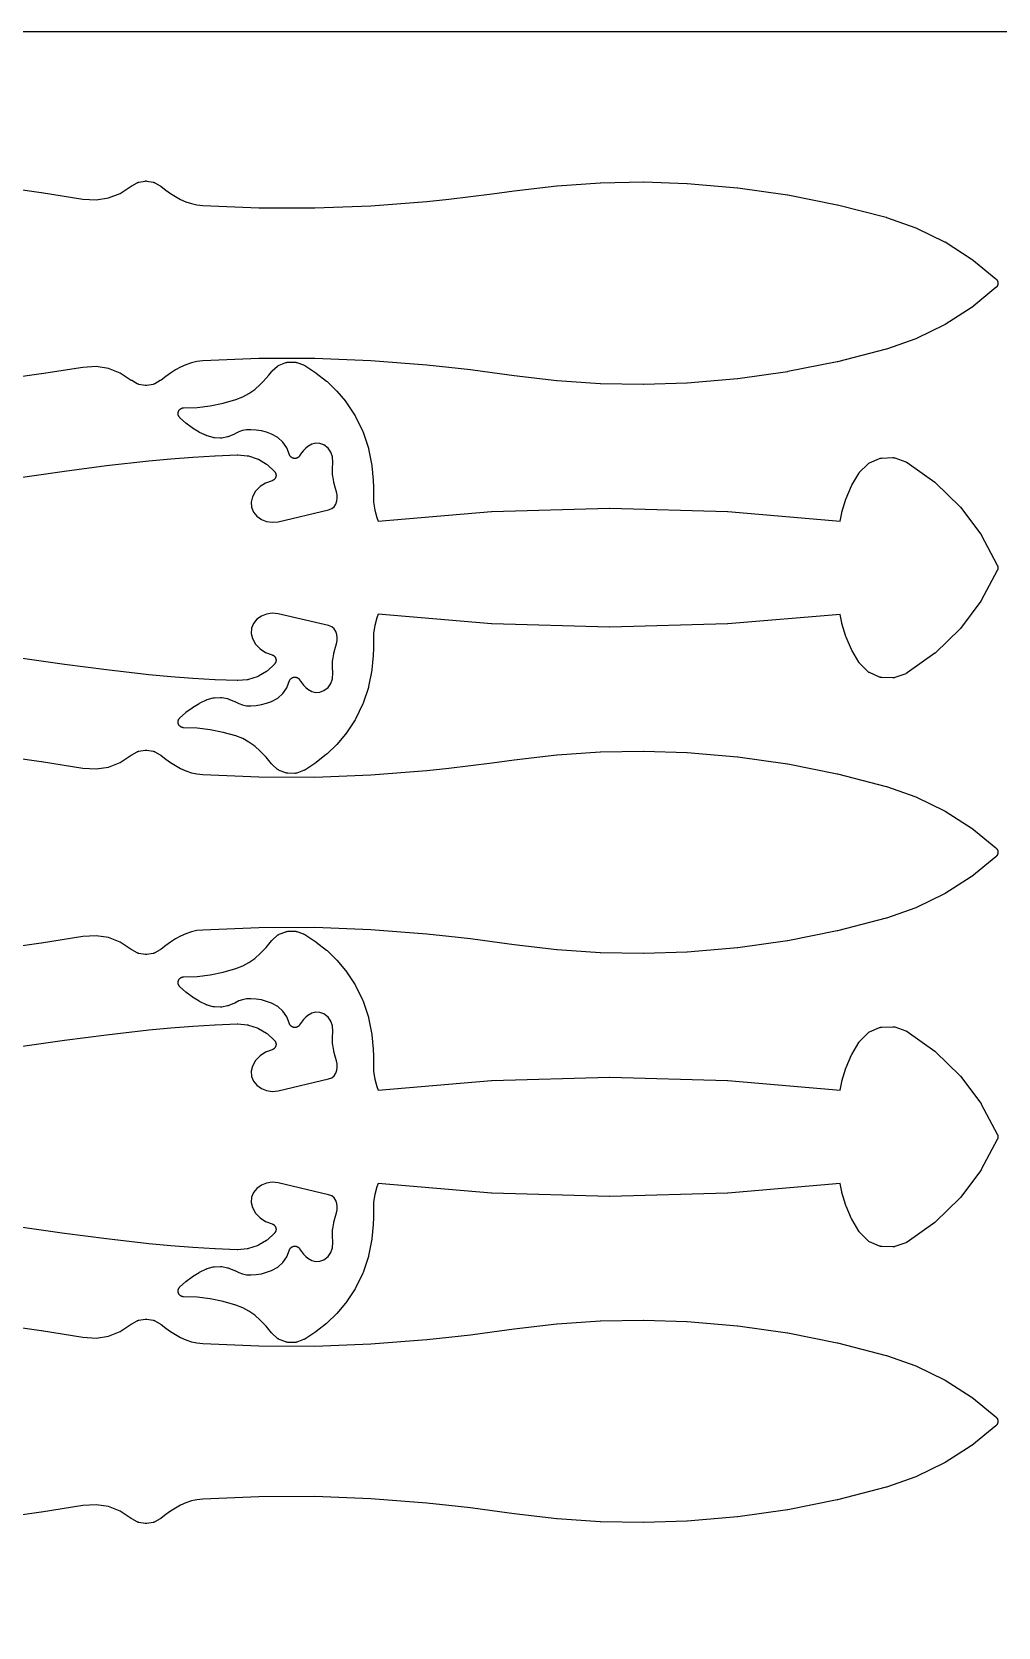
# Model space of a CAD drawing. Header units: metres. Extents: x 0 to 3000, y 0 to 1240.
# Drawn here: x 340 to 679, y 679 to 1240 of the extents above; entities that cross this region are included whole.
import ezdxf

# ---------------------------------------------------------------- set-up
doc = ezdxf.new("R2010")
doc.units = ezdxf.units.M

msp = doc.modelspace()

# ---------------------------------------------------------------- linework, layer by layer
at = {"color": 7}
msp.add_lwpolyline([(0, 0), (3000, 0), (3000, 1240), (0, 1240), (0, 0)], close=True, dxfattribs=at)
at = {"color": 1}
for points in [[(328.22, 1185.66), (342.98, 1183.54), (343.01, 1183.54), (357.63, 1181.22), (362.22, 1180.95), (366.59, 1181.64), (370.71, 1183.24), (374.63, 1185.82), (374.69, 1185.85), (374.75, 1185.89), (376.68, 1186.98), (376.83, 1187.06), (376.99, 1187.12), (377.16, 1187.17), (377.32, 1187.21), (379.45, 1187.57), (379.67, 1187.6), (379.9, 1187.6), (380.12, 1187.57), (382.25, 1187.21), (382.42, 1187.17), (382.58, 1187.12), (382.74, 1187.06), (382.9, 1186.98), (384.82, 1185.89), (384.87, 1185.86), (384.91, 1185.83), (384.95, 1185.81), (384.99, 1185.78), (385.03, 1185.75), (385.07, 1185.72), (386.74, 1184.42), (388.43, 1183.23), (390.18, 1182.13), (391.97, 1181.13), (393.82, 1180.28), (395.73, 1179.64), (397.69, 1179.2), (399.72, 1178.97), (419.41, 1178.15), (439.14, 1178.11), (458.86, 1178.87), (478.55, 1180.42), (486.21, 1181.22), (493.88, 1182.11), (501.53, 1183.09), (509.19, 1184.15), (509.21, 1184.15), (509.22, 1184.15), (524.27, 1185.95), (524.37, 1185.95), (539.48, 1186.99), (539.58, 1186.99), (554.72, 1187.26), (554.82, 1187.26), (569.96, 1186.77), (570.01, 1186.76), (570.07, 1186.76), (587.69, 1185.25), (587.8, 1185.24), (605.3, 1182.75), (605.41, 1182.73), (622.74, 1179.28), (622.85, 1179.25), (639.98, 1174.83), (640.06, 1174.81), (640.15, 1174.78), (650.48, 1171.15), (650.69, 1171.06), (660.5, 1166.27), (660.7, 1166.16), (669.9, 1160.27), (670.08, 1160.14), (678.56, 1153.21), (678.57, 1153.21), (678.57, 1153.2), (678.64, 1153.14), (678.71, 1153.08), (678.71, 1153.07), (678.71, 1153.07), (678.78, 1153), (678.84, 1152.93), (678.84, 1152.93), (678.85, 1152.93), (678.9, 1152.85), (678.96, 1152.77), (678.96, 1152.77), (678.96, 1152.77), (679.01, 1152.69), (679.06, 1152.61), (679.06, 1152.6), (679.06, 1152.6), (679.1, 1152.51), (679.14, 1152.43), (679.15, 1152.42), (679.15, 1152.42), (679.18, 1152.33), (679.21, 1152.24), (679.21, 1152.24), (679.21, 1152.24), (679.24, 1152.14), (679.26, 1152.05), (679.26, 1152.05), (679.26, 1152.05), (679.27, 1151.95), (679.29, 1151.86), (679.29, 1151.86), (679.29, 1151.85), (679.29, 1151.76), (679.3, 1151.66), (679.3, 1151.66), (679.3, 1151.66), (679.29, 1151.56), (679.29, 1151.47), (679.29, 1151.46), (679.29, 1151.46), (679.27, 1151.37), (679.26, 1151.27), (679.26, 1151.27), (679.26, 1151.27), (679.24, 1151.17), (679.21, 1151.08), (679.21, 1151.08), (679.21, 1151.08), (679.18, 1150.99), (679.15, 1150.9), (679.15, 1150.89), (679.14, 1150.89), (679.1, 1150.81), (679.06, 1150.72), (679.06, 1150.72), (679.06, 1150.71), (679.01, 1150.63), (678.96, 1150.55), (678.96, 1150.55), (678.96, 1150.54), (678.9, 1150.47), (678.85, 1150.39), (678.84, 1150.39), (678.84, 1150.39), (678.78, 1150.32), (678.71, 1150.25), (678.71, 1150.25), (678.71, 1150.24), (678.64, 1150.18), (678.57, 1150.12), (678.57, 1150.11), (678.56, 1150.11), (670.08, 1143.18), (669.9, 1143.04), (660.7, 1137.16), (660.5, 1137.05), (650.69, 1132.26), (650.48, 1132.17), (640.15, 1128.54), (640.06, 1128.51), (639.98, 1128.49), (622.85, 1124.07), (622.74, 1124.04), (605.41, 1120.59), (605.3, 1120.57), (587.8, 1118.08), (587.69, 1118.07), (570.07, 1116.56), (570.01, 1116.56), (569.96, 1116.55), (554.82, 1116.06), (554.72, 1116.06), (539.58, 1116.33), (539.48, 1116.33), (524.37, 1117.36), (524.27, 1117.37), (509.22, 1119.16), (509.21, 1119.17), (509.19, 1119.17), (501.53, 1120.23), (493.88, 1121.21), (486.21, 1122.1), (478.55, 1122.9), (458.86, 1124.45), (439.14, 1125.2), (419.41, 1125.17), (399.72, 1124.35), (397.69, 1124.12), (395.73, 1123.68), (393.82, 1123.04), (391.97, 1122.19), (390.18, 1121.19), (388.43, 1120.09), (386.74, 1118.9), (385.07, 1117.6), (385.03, 1117.57), (384.99, 1117.54), (384.95, 1117.51), (384.91, 1117.49), (384.87, 1117.46), (384.82, 1117.43), (382.9, 1116.34), (382.74, 1116.26), (382.58, 1116.2), (382.42, 1116.15), (382.25, 1116.11), (380.12, 1115.75), (379.9, 1115.72), (379.67, 1115.72), (379.45, 1115.75), (377.32, 1116.11), (377.16, 1116.15), (376.99, 1116.2), (376.83, 1116.26), (376.68, 1116.34), (374.75, 1117.43), (374.69, 1117.47), (374.63, 1117.5), (370.71, 1120.08), (366.59, 1121.68), (362.22, 1122.36), (357.63, 1122.1), (343.01, 1119.78), (342.98, 1119.78), (328.22, 1117.66)], [(336.32, 1083.54), (351.08, 1085.66), (351.11, 1085.66), (365.89, 1087.56), (365.92, 1087.56), (380.74, 1089.24), (380.75, 1089.24), (380.77, 1089.24), (388.49, 1089.98), (388.53, 1089.98), (396.26, 1090.58), (396.3, 1090.58), (404.04, 1091.03), (404.08, 1091.03), (411.82, 1091.33), (411.85, 1091.33), (411.87, 1091.33), (411.95, 1091.33), (412.02, 1091.33), (412.05, 1091.33), (412.07, 1091.32), (415.36, 1091.05), (415.58, 1091.02), (415.8, 1090.96), (418.9, 1089.97), (419.11, 1089.89), (419.31, 1089.79), (422.11, 1088.13), (422.3, 1088.01), (422.47, 1087.86), (424.87, 1085.6), (424.93, 1085.54), (424.99, 1085.48), (425, 1085.47), (425.01, 1085.46), (425.06, 1085.39), (425.11, 1085.33), (425.12, 1085.31), (425.13, 1085.3), (425.17, 1085.23), (425.22, 1085.16), (425.22, 1085.15), (425.23, 1085.14), (425.27, 1085.06), (425.31, 1084.99), (425.31, 1084.97), (425.32, 1084.96), (425.35, 1084.88), (425.38, 1084.81), (425.39, 1084.79), (425.39, 1084.78), (425.42, 1084.7), (425.44, 1084.62), (425.44, 1084.6), (425.45, 1084.59), (425.46, 1084.51), (425.48, 1084.43), (425.48, 1084.41), (425.48, 1084.4), (425.49, 1084.31), (425.49, 1084.23), (425.49, 1084.22), (425.49, 1084.2), (425.49, 1084.12), (425.49, 1084.03), (425.49, 1084.02), (425.49, 1084), (425.48, 1083.92), (425.47, 1083.84), (425.47, 1083.82), (425.47, 1083.81), (425.45, 1083.73), (425.43, 1083.65), (425.43, 1083.63), (425.42, 1083.62), (425.4, 1083.54), (425.37, 1083.46), (425.37, 1083.45), (425.36, 1083.43), (425.33, 1083.36), (425.3, 1083.28), (425.29, 1083.27), (425.29, 1083.25), (425.24, 1083.18), (425.2, 1083.11), (425.2, 1083.09), (425.19, 1083.08), (425.14, 1083.01), (425.09, 1082.94), (425.08, 1082.93), (425.08, 1082.92), (425.02, 1082.86), (424.97, 1082.79), (424.96, 1082.78), (424.95, 1082.77), (424.89, 1082.71), (424.83, 1082.65), (424.82, 1082.65), (424.81, 1082.63), (424.74, 1082.58), (424.68, 1082.53), (424.66, 1082.52), (424.65, 1082.51), (424.58, 1082.47), (424.51, 1082.42), (424.5, 1082.42), (424.49, 1082.41), (424.41, 1082.37), (424.34, 1082.33), (424.33, 1082.33), (424.31, 1082.32), (424.23, 1082.29), (424.16, 1082.26), (421.76, 1081.42), (419.87, 1080.18), (418.33, 1078.53), (417.23, 1076.55), (416.8, 1074.72), (416.93, 1072.92), (417.58, 1071.24), (418.76, 1069.77), (420.35, 1068.63), (422.16, 1067.91), (424.1, 1067.64), (426.2, 1067.86), (443.97, 1071.99), (445.13, 1072.45), (445.96, 1073.12), (446.56, 1074), (446.91, 1075.13), (447, 1076.16), (446.96, 1077.27), (446.79, 1078.37), (446.44, 1079.57), (445.84, 1081.63), (445.79, 1081.86), (445.43, 1083.97), (445.41, 1084.2), (445.3, 1086.34), (445.3, 1086.57), (445.44, 1088.62), (445.39, 1090.65), (444.82, 1092.32), (443.79, 1093.75), (442.33, 1094.85), (440.94, 1095.35), (439.49, 1095.44), (438.08, 1095.11), (436.7, 1094.34), (435.92, 1093.68), (435.15, 1092.88), (434.46, 1092.01), (433.8, 1090.99), (433.78, 1090.96), (433.77, 1090.94), (433.73, 1090.88), (433.69, 1090.83), (433.67, 1090.81), (433.65, 1090.78), (433.6, 1090.73), (433.56, 1090.68), (433.54, 1090.66), (433.52, 1090.64), (433.46, 1090.59), (433.41, 1090.55), (433.39, 1090.53), (433.37, 1090.51), (433.31, 1090.47), (433.26, 1090.43), (433.23, 1090.41), (433.21, 1090.4), (433.15, 1090.36), (433.09, 1090.32), (433.07, 1090.31), (433.04, 1090.3), (432.98, 1090.27), (432.92, 1090.24), (432.89, 1090.23), (432.86, 1090.21), (432.8, 1090.19), (432.73, 1090.17), (432.7, 1090.16), (432.68, 1090.15), (432.61, 1090.13), (432.54, 1090.12), (432.51, 1090.11), (432.49, 1090.11), (432.42, 1090.1), (432.35, 1090.08), (432.32, 1090.08), (432.29, 1090.08), (432.22, 1090.08), (432.15, 1090.07), (432.12, 1090.07), (432.1, 1090.07), (432.03, 1090.08), (431.96, 1090.08), (431.93, 1090.08), (431.9, 1090.08), (431.83, 1090.1), (431.76, 1090.1), (431.73, 1090.11), (431.71, 1090.12), (431.64, 1090.13), (431.57, 1090.15), (431.54, 1090.16), (431.52, 1090.17), (431.45, 1090.19), (431.39, 1090.21), (431.36, 1090.22), (431.33, 1090.23), (431.27, 1090.26), (431.21, 1090.29), (431.18, 1090.31), (431.16, 1090.32), (431.1, 1090.36), (431.04, 1090.39), (431.01, 1090.41), (430.99, 1090.42), (430.93, 1090.46), (430.88, 1090.51), (430.86, 1090.52), (430.83, 1090.54), (430.78, 1090.59), (430.73, 1090.63), (430.71, 1090.66), (430.69, 1090.68), (430.64, 1090.73), (430.6, 1090.78), (430.58, 1090.8), (430.56, 1090.82), (430.52, 1090.88), (430.48, 1090.93), (430.46, 1090.96), (430.44, 1090.98), (430.41, 1091.04), (430.37, 1091.1), (430.36, 1091.13), (430.34, 1091.15), (430.32, 1091.21), (430.29, 1091.28), (430.28, 1091.3), (430.26, 1091.33), (429.27, 1093.82), (427.89, 1095.8), (426.1, 1097.43), (423.9, 1098.66), (422.19, 1099.28), (420.37, 1099.76), (418.51, 1100.06), (416.65, 1100.2), (415.17, 1100.13), (413.75, 1099.86), (412.38, 1099.4), (410.96, 1098.69), (410.91, 1098.67), (410.87, 1098.65), (408.92, 1097.79), (408.7, 1097.71), (408.48, 1097.65), (406.41, 1097.27), (406.18, 1097.24), (405.95, 1097.23), (403.85, 1097.33), (403.62, 1097.35), (403.39, 1097.4), (401.34, 1097.99), (401.27, 1098.01), (401.21, 1098.03), (401.18, 1098.04), (401.15, 1098.05), (401.09, 1098.08), (401.03, 1098.1), (398.6, 1099.25), (398.43, 1099.35), (396.14, 1100.74), (395.97, 1100.85), (393.84, 1102.46), (393.68, 1102.59), (391.72, 1104.41), (391.71, 1104.41), (391.71, 1104.41), (391.64, 1104.48), (391.58, 1104.55), (391.58, 1104.55), (391.57, 1104.55), (391.51, 1104.63), (391.45, 1104.7), (391.45, 1104.7), (391.45, 1104.7), (391.4, 1104.78), (391.35, 1104.86), (391.35, 1104.87), (391.34, 1104.87), (391.3, 1104.95), (391.26, 1105.04), (391.26, 1105.04), (391.25, 1105.04), (391.22, 1105.13), (391.18, 1105.22), (391.18, 1105.22), (391.18, 1105.23), (391.15, 1105.32), (391.13, 1105.41), (391.13, 1105.41), (391.13, 1105.41), (391.11, 1105.51), (391.09, 1105.6), (391.09, 1105.6), (391.09, 1105.61), (391.08, 1105.7), (391.07, 1105.8), (391.07, 1105.8), (391.07, 1105.8), (391.08, 1105.9), (391.08, 1105.99), (391.08, 1106), (391.08, 1106), (391.09, 1106.09), (391.1, 1106.19), (391.1, 1106.19), (391.1, 1106.19), (391.12, 1106.29), (391.14, 1106.38), (391.14, 1106.38), (391.14, 1106.39), (391.17, 1106.48), (391.2, 1106.57), (391.2, 1106.57), (391.2, 1106.57), (391.24, 1106.66), (391.27, 1106.75), (391.28, 1106.75), (391.28, 1106.75), (391.32, 1106.84), (391.37, 1106.92), (391.37, 1106.92), (391.37, 1106.93), (391.43, 1107), (391.48, 1107.08), (391.48, 1107.08), (391.48, 1107.09), (391.54, 1107.16), (391.6, 1107.23), (391.61, 1107.23), (391.61, 1107.24), (391.68, 1107.3), (391.75, 1107.37), (391.75, 1107.37), (391.75, 1107.37), (391.82, 1107.43), (391.9, 1107.49), (391.9, 1107.49), (391.9, 1107.5), (391.98, 1107.55), (392.06, 1107.6), (392.06, 1107.6), (392.07, 1107.6), (392.15, 1107.65), (392.24, 1107.69), (392.24, 1107.69), (392.24, 1107.69), (392.33, 1107.73), (392.42, 1107.76), (392.42, 1107.77), (392.42, 1107.77), (392.52, 1107.79), (392.61, 1107.82), (392.61, 1107.82), (392.61, 1107.82), (392.71, 1107.84), (392.8, 1107.86), (392.8, 1107.86), (392.81, 1107.86), (392.9, 1107.86), (393, 1107.87), (393, 1107.87), (393, 1107.87), (397.75, 1108.04), (402.37, 1108.59), (406.94, 1109.5), (411.41, 1110.77), (413.78, 1111.71), (415.99, 1112.91), (418.05, 1114.37), (419.96, 1116.09), (420.97, 1117.14), (421.98, 1118.25), (422.95, 1119.39), (423.91, 1120.58), (423.95, 1120.63), (424, 1120.68), (424.02, 1120.7), (424.04, 1120.72), (424.09, 1120.77), (424.14, 1120.82), (426.04, 1122.5), (426.18, 1122.61), (426.32, 1122.71), (426.48, 1122.8), (426.65, 1122.87), (428.94, 1123.75), (429.11, 1123.81), (429.28, 1123.85), (429.46, 1123.87), (429.63, 1123.89), (432.09, 1123.92), (432.27, 1123.92), (432.45, 1123.89), (432.62, 1123.86), (432.8, 1123.8), (435.18, 1122.95), (435.21, 1122.94), (435.25, 1122.93), (435.3, 1122.9), (435.3, 1122.9), (435.36, 1122.87), (435.39, 1122.86), (435.42, 1122.84), (435.48, 1122.81), (435.54, 1122.78), (435.57, 1122.76), (435.59, 1122.75), (439.5, 1120.22), (439.65, 1120.11), (443.28, 1117.22), (443.43, 1117.09), (446.76, 1113.86), (446.89, 1113.72), (449.89, 1110.17), (449.9, 1110.16), (449.91, 1110.14), (449.96, 1110.08), (450.01, 1110.02), (450.02, 1110), (450.03, 1109.99), (453.31, 1105.06), (453.44, 1104.83), (456.03, 1099.53), (456.13, 1099.29), (457.99, 1093.69), (458.06, 1093.44), (459.17, 1087.62), (459.18, 1087.54), (459.19, 1087.46), (459.45, 1085.02), (459.46, 1084.95), (459.63, 1082.5), (459.63, 1082.43), (459.71, 1079.98), (459.71, 1079.91), (459.71, 1077.5), (459.82, 1074.67), (460.23, 1071.95), (460.94, 1069.29), (461.45, 1068.01), (501.25, 1071.41), (501.36, 1071.42), (542.75, 1072.59), (542.86, 1072.59), (584.25, 1071.42), (584.36, 1071.41), (623.84, 1068.04), (624.38, 1070.99), (624.43, 1071.22), (625.83, 1075.81), (625.91, 1076.03), (627.84, 1080.44), (627.94, 1080.64), (630.37, 1084.81), (630.4, 1084.86), (630.43, 1084.9), (630.45, 1084.94), (630.47, 1084.97), (630.51, 1085.02), (630.54, 1085.06), (630.57, 1085.09), (630.6, 1085.13), (630.64, 1085.17), (630.67, 1085.21), (633.51, 1088.08), (633.65, 1088.21), (633.8, 1088.32), (633.96, 1088.42), (634.13, 1088.51), (637.71, 1090.07), (637.88, 1090.13), (638.06, 1090.18), (638.25, 1090.21), (638.43, 1090.23), (642.33, 1090.37), (642.52, 1090.37), (642.71, 1090.35), (642.9, 1090.31), (643.08, 1090.26), (646.88, 1088.89), (646.95, 1088.86), (647.02, 1088.84), (647.04, 1088.83), (647.06, 1088.82), (647.13, 1088.78), (647.19, 1088.75), (647.21, 1088.74), (647.23, 1088.72), (647.3, 1088.68), (647.36, 1088.64), (657.14, 1081.72), (657.26, 1081.62), (657.38, 1081.52), (665.92, 1073.21), (666.03, 1073.1), (666.12, 1072.98), (673.28, 1063.45), (673.36, 1063.32), (673.44, 1063.18), (679.06, 1052.6), (679.1, 1052.51), (679.14, 1052.43), (679.15, 1052.42), (679.15, 1052.42), (679.18, 1052.33), (679.21, 1052.25), (679.21, 1052.24), (679.21, 1052.23), (679.24, 1052.14), (679.26, 1052.06), (679.26, 1052.05), (679.26, 1052.04), (679.27, 1051.95), (679.29, 1051.86), (679.29, 1051.86), (679.29, 1051.85), (679.29, 1051.76), (679.3, 1051.66), (679.3, 1051.66), (679.3, 1051.65), (679.29, 1051.56), (679.29, 1051.47), (679.29, 1051.46), (679.29, 1051.46), (679.27, 1051.37), (679.26, 1051.27), (679.26, 1051.27), (679.26, 1051.26), (679.24, 1051.17), (679.21, 1051.08), (679.21, 1051.08), (679.21, 1051.07), (679.18, 1050.99), (679.15, 1050.9), (679.15, 1050.89), (679.14, 1050.89), (679.1, 1050.81), (679.06, 1050.72), (673.44, 1040.14), (673.36, 1040), (673.28, 1039.87), (666.12, 1030.34), (666.03, 1030.22), (665.92, 1030.11), (657.38, 1021.8), (657.26, 1021.7), (657.14, 1021.6), (647.36, 1014.68), (647.3, 1014.64), (647.23, 1014.59), (647.21, 1014.58), (647.19, 1014.57), (647.13, 1014.54), (647.06, 1014.5), (647.04, 1014.49), (647.02, 1014.48), (646.95, 1014.45), (646.88, 1014.43), (643.08, 1013.06), (642.9, 1013.01), (642.71, 1012.97), (642.52, 1012.95), (642.33, 1012.95), (638.43, 1013.09), (638.25, 1013.11), (638.06, 1013.14), (637.88, 1013.19), (637.71, 1013.25), (634.13, 1014.81), (633.96, 1014.89), (633.8, 1015), (633.65, 1015.11), (633.51, 1015.24), (630.67, 1018.11), (630.64, 1018.15), (630.6, 1018.19), (630.57, 1018.23), (630.54, 1018.26), (630.51, 1018.3), (630.47, 1018.34), (630.45, 1018.38), (630.43, 1018.42), (630.4, 1018.46), (630.37, 1018.51), (627.94, 1022.68), (627.84, 1022.88), (625.91, 1027.29), (625.83, 1027.51), (624.43, 1032.1), (624.38, 1032.33), (623.84, 1035.28), (584.36, 1031.91), (584.25, 1031.9), (542.86, 1030.73), (542.75, 1030.73), (501.36, 1031.9), (501.25, 1031.91), (461.45, 1035.31), (460.94, 1034.03), (460.23, 1031.37), (459.82, 1028.65), (459.71, 1025.82), (459.71, 1023.41), (459.71, 1023.34), (459.63, 1020.89), (459.63, 1020.82), (459.46, 1018.37), (459.45, 1018.3), (459.19, 1015.86), (459.18, 1015.78), (459.17, 1015.7), (458.06, 1009.88), (457.99, 1009.62), (456.13, 1004.03), (456.03, 1003.79), (453.44, 998.49), (453.31, 998.26), (450.03, 993.33), (450.02, 993.32), (450.01, 993.3), (449.96, 993.24), (449.91, 993.17), (449.9, 993.16), (449.89, 993.15), (446.89, 989.6), (446.76, 989.46), (443.43, 986.23), (443.28, 986.1), (439.65, 983.21), (439.5, 983.1), (435.59, 980.57), (435.57, 980.56), (435.54, 980.54), (435.48, 980.51), (435.42, 980.48), (435.39, 980.46), (435.36, 980.44), (435.3, 980.42), (435.25, 980.39), (435.21, 980.38), (435.18, 980.37), (432.8, 979.51), (432.62, 979.46), (432.45, 979.42), (432.27, 979.4), (432.09, 979.4), (429.63, 979.43), (429.46, 979.44), (429.28, 979.47), (429.11, 979.51), (428.94, 979.57), (426.65, 980.45), (426.48, 980.52), (426.32, 980.61), (426.18, 980.71), (426.04, 980.82), (424.14, 982.5), (424.09, 982.55), (424.04, 982.6), (424.02, 982.62), (424, 982.64), (423.95, 982.69), (423.91, 982.74), (422.95, 983.93), (421.98, 985.07), (420.97, 986.18), (419.96, 987.23), (418.05, 988.95), (415.99, 990.41), (413.78, 991.61), (411.41, 992.54), (406.94, 993.82), (402.37, 994.73), (397.75, 995.27), (393, 995.45), (393, 995.45), (393, 995.45), (392.9, 995.45), (392.81, 995.46), (392.8, 995.46), (392.8, 995.46), (392.71, 995.48), (392.61, 995.5), (392.61, 995.5), (392.61, 995.5), (392.52, 995.53), (392.42, 995.55), (392.42, 995.55), (392.42, 995.55), (392.33, 995.59), (392.24, 995.63), (392.24, 995.63), (392.24, 995.63), (392.15, 995.67), (392.07, 995.72), (392.06, 995.72), (392.06, 995.72), (391.98, 995.77), (391.9, 995.82), (391.9, 995.82), (391.9, 995.83), (391.82, 995.89), (391.75, 995.95), (391.75, 995.95), (391.75, 995.95), (391.68, 996.02), (391.61, 996.08), (391.61, 996.08), (391.6, 996.09), (391.54, 996.16), (391.48, 996.23), (391.48, 996.23), (391.48, 996.24), (391.43, 996.32), (391.37, 996.39), (391.37, 996.4), (391.37, 996.4), (391.32, 996.48), (391.28, 996.57), (391.28, 996.57), (391.27, 996.57), (391.24, 996.66), (391.2, 996.75), (391.2, 996.75), (391.2, 996.75), (391.17, 996.84), (391.14, 996.93), (391.14, 996.94), (391.14, 996.94), (391.12, 997.03), (391.1, 997.13), (391.1, 997.13), (391.1, 997.13), (391.09, 997.23), (391.08, 997.32), (391.08, 997.32), (391.08, 997.33), (391.08, 997.42), (391.07, 997.52), (391.07, 997.52), (391.07, 997.52), (391.08, 997.62), (391.09, 997.71), (391.09, 997.71), (391.09, 997.72), (391.11, 997.81), (391.13, 997.91), (391.13, 997.91), (391.13, 997.91), (391.15, 998), (391.18, 998.09), (391.18, 998.1), (391.18, 998.1), (391.22, 998.19), (391.25, 998.28), (391.26, 998.28), (391.26, 998.28), (391.3, 998.37), (391.34, 998.45), (391.35, 998.45), (391.35, 998.46), (391.4, 998.53), (391.45, 998.61), (391.45, 998.62), (391.45, 998.62), (391.51, 998.69), (391.57, 998.77), (391.58, 998.77), (391.58, 998.77), (391.64, 998.84), (391.71, 998.91), (391.71, 998.91), (391.72, 998.91), (393.68, 1000.73), (393.84, 1000.86), (395.97, 1002.47), (396.14, 1002.58), (398.43, 1003.97), (398.6, 1004.06), (401.03, 1005.22), (401.09, 1005.24), (401.15, 1005.27), (401.18, 1005.28), (401.21, 1005.29), (401.27, 1005.31), (401.34, 1005.33), (403.39, 1005.92), (403.62, 1005.97), (403.85, 1005.99), (405.95, 1006.09), (406.18, 1006.08), (406.41, 1006.05), (408.48, 1005.67), (408.7, 1005.61), (408.92, 1005.53), (410.87, 1004.67), (410.91, 1004.65), (410.96, 1004.63), (412.38, 1003.92), (413.75, 1003.46), (415.17, 1003.19), (416.65, 1003.12), (418.51, 1003.25), (420.37, 1003.56), (422.19, 1004.04), (423.9, 1004.66), (426.1, 1005.89), (427.89, 1007.52), (429.27, 1009.5), (430.26, 1011.99), (430.28, 1012.02), (430.29, 1012.04), (430.32, 1012.1), (430.34, 1012.17), (430.36, 1012.19), (430.37, 1012.22), (430.41, 1012.28), (430.44, 1012.34), (430.46, 1012.36), (430.48, 1012.39), (430.52, 1012.44), (430.56, 1012.5), (430.58, 1012.52), (430.6, 1012.54), (430.64, 1012.59), (430.69, 1012.64), (430.71, 1012.66), (430.73, 1012.68), (430.78, 1012.73), (430.83, 1012.78), (430.86, 1012.79), (430.88, 1012.81), (430.93, 1012.85), (430.99, 1012.9), (431.01, 1012.91), (431.04, 1012.93), (431.1, 1012.96), (431.16, 1013), (431.18, 1013.01), (431.21, 1013.03), (431.27, 1013.05), (431.33, 1013.09), (431.36, 1013.1), (431.39, 1013.11), (431.45, 1013.13), (431.52, 1013.15), (431.54, 1013.16), (431.57, 1013.17), (431.64, 1013.19), (431.71, 1013.2), (431.73, 1013.21), (431.76, 1013.21), (431.83, 1013.22), (431.9, 1013.23), (431.93, 1013.24), (431.96, 1013.24), (432.03, 1013.24), (432.1, 1013.25), (432.12, 1013.25), (432.15, 1013.25), (432.22, 1013.24), (432.29, 1013.24), (432.32, 1013.24), (432.35, 1013.23), (432.42, 1013.22), (432.49, 1013.21), (432.51, 1013.21), (432.54, 1013.2), (432.61, 1013.18), (432.68, 1013.17), (432.7, 1013.16), (432.73, 1013.15), (432.8, 1013.13), (432.86, 1013.1), (432.89, 1013.09), (432.92, 1013.08), (432.98, 1013.05), (433.04, 1013.02), (433.07, 1013.01), (433.09, 1013), (433.15, 1012.96), (433.21, 1012.92), (433.23, 1012.91), (433.26, 1012.89), (433.31, 1012.85), (433.37, 1012.81), (433.39, 1012.79), (433.41, 1012.77), (433.46, 1012.72), (433.52, 1012.68), (433.54, 1012.66), (433.56, 1012.64), (433.6, 1012.59), (433.65, 1012.54), (433.67, 1012.51), (433.69, 1012.49), (433.73, 1012.43), (433.77, 1012.38), (433.78, 1012.35), (433.8, 1012.33), (434.46, 1011.31), (435.15, 1010.44), (435.92, 1009.64), (436.7, 1008.98), (438.08, 1008.21), (439.49, 1007.88), (440.94, 1007.97), (442.33, 1008.47), (443.79, 1009.56), (444.82, 1011), (445.39, 1012.67), (445.44, 1014.69), (445.3, 1016.75), (445.3, 1016.98), (445.41, 1019.12), (445.43, 1019.35), (445.79, 1021.46), (445.84, 1021.69), (446.44, 1023.75), (446.79, 1024.94), (446.96, 1026.05), (447, 1027.16), (446.91, 1028.19), (446.56, 1029.32), (445.96, 1030.2), (445.13, 1030.87), (443.97, 1031.33), (426.2, 1035.45), (424.1, 1035.68), (422.16, 1035.41), (420.35, 1034.69), (418.76, 1033.55), (417.58, 1032.08), (416.93, 1030.4), (416.8, 1028.6), (417.23, 1026.77), (418.33, 1024.79), (419.87, 1023.14), (421.76, 1021.9), (424.16, 1021.06), (424.23, 1021.03), (424.31, 1021), (424.33, 1020.99), (424.34, 1020.99), (424.41, 1020.95), (424.49, 1020.91), (424.5, 1020.9), (424.51, 1020.9), (424.58, 1020.85), (424.65, 1020.81), (424.66, 1020.8), (424.68, 1020.79), (424.74, 1020.74), (424.81, 1020.68), (424.82, 1020.67), (424.83, 1020.66), (424.89, 1020.61), (424.95, 1020.55), (424.96, 1020.54), (424.97, 1020.53), (425.02, 1020.46), (425.08, 1020.4), (425.08, 1020.39), (425.09, 1020.38), (425.14, 1020.31), (425.19, 1020.24), (425.2, 1020.23), (425.2, 1020.21), (425.24, 1020.14), (425.29, 1020.07), (425.29, 1020.05), (425.3, 1020.04), (425.33, 1019.96), (425.36, 1019.89), (425.37, 1019.87), (425.37, 1019.86), (425.4, 1019.78), (425.42, 1019.7), (425.43, 1019.69), (425.43, 1019.67), (425.45, 1019.59), (425.47, 1019.51), (425.47, 1019.49), (425.47, 1019.48), (425.48, 1019.4), (425.49, 1019.31), (425.49, 1019.3), (425.49, 1019.29), (425.49, 1019.2), (425.49, 1019.12), (425.49, 1019.1), (425.49, 1019.09), (425.49, 1019.01), (425.48, 1018.92), (425.48, 1018.91), (425.48, 1018.89), (425.46, 1018.81), (425.45, 1018.73), (425.44, 1018.72), (425.44, 1018.7), (425.42, 1018.62), (425.39, 1018.54), (425.39, 1018.53), (425.38, 1018.51), (425.35, 1018.44), (425.32, 1018.36), (425.31, 1018.34), (425.31, 1018.33), (425.27, 1018.26), (425.23, 1018.18), (425.22, 1018.17), (425.22, 1018.16), (425.17, 1018.09), (425.13, 1018.02), (425.12, 1018.01), (425.11, 1017.99), (425.06, 1017.93), (425.01, 1017.86), (425, 1017.85), (424.99, 1017.84), (424.93, 1017.78), (424.87, 1017.72), (422.47, 1015.45), (422.3, 1015.31), (422.11, 1015.18), (419.31, 1013.53), (419.11, 1013.43), (418.9, 1013.35), (415.8, 1012.36), (415.58, 1012.3), (415.36, 1012.27), (412.07, 1011.99), (412.05, 1011.99), (412.02, 1011.99), (411.95, 1011.99), (411.87, 1011.99), (411.85, 1011.99), (411.82, 1011.99), (404.08, 1012.29), (404.04, 1012.29), (396.3, 1012.74), (396.26, 1012.74), (388.53, 1013.34), (388.49, 1013.34), (380.77, 1014.08), (380.75, 1014.08), (380.74, 1014.08), (365.92, 1015.76), (365.89, 1015.76), (351.11, 1017.66), (351.08, 1017.66), (336.32, 1019.78)], [(328.22, 985.66), (342.98, 983.54), (343.01, 983.54), (357.63, 981.22), (362.22, 980.95), (366.59, 981.64), (370.71, 983.24), (374.63, 985.82), (374.69, 985.85), (374.75, 985.89), (376.68, 986.98), (376.83, 987.06), (376.99, 987.12), (377.16, 987.17), (377.32, 987.21), (379.45, 987.57), (379.67, 987.6), (379.9, 987.6), (380.12, 987.57), (382.25, 987.21), (382.42, 987.17), (382.58, 987.12), (382.74, 987.06), (382.9, 986.98), (384.82, 985.89), (384.87, 985.86), (384.91, 985.83), (384.95, 985.81), (384.99, 985.78), (385.03, 985.75), (385.07, 985.72), (386.74, 984.42), (388.43, 983.23), (390.18, 982.13), (391.97, 981.13), (393.82, 980.28), (395.73, 979.64), (397.69, 979.2), (399.72, 978.97), (419.41, 978.15), (439.14, 978.11), (458.86, 978.87), (478.55, 980.42), (486.21, 981.22), (493.88, 982.11), (501.53, 983.09), (509.19, 984.15), (509.21, 984.15), (509.22, 984.15), (524.27, 985.95), (524.37, 985.95), (539.48, 986.99), (539.58, 986.99), (554.72, 987.26), (554.82, 987.26), (569.96, 986.77), (570.01, 986.76), (570.07, 986.76), (587.69, 985.25), (587.8, 985.24), (605.3, 982.75), (605.41, 982.73), (622.74, 979.28), (622.85, 979.25), (639.98, 974.83), (640.06, 974.81), (640.15, 974.78), (650.48, 971.15), (650.69, 971.06), (660.5, 966.27), (660.7, 966.16), (669.9, 960.27), (670.08, 960.14), (678.56, 953.21), (678.57, 953.21), (678.57, 953.2), (678.64, 953.14), (678.71, 953.08), (678.71, 953.07), (678.71, 953.07), (678.78, 953), (678.84, 952.93), (678.84, 952.93), (678.85, 952.93), (678.9, 952.85), (678.96, 952.77), (678.96, 952.77), (678.96, 952.77), (679.01, 952.69), (679.06, 952.61), (679.06, 952.6), (679.06, 952.6), (679.1, 952.51), (679.14, 952.43), (679.15, 952.42), (679.15, 952.42), (679.18, 952.33), (679.21, 952.24), (679.21, 952.24), (679.21, 952.24), (679.24, 952.14), (679.26, 952.05), (679.26, 952.05), (679.26, 952.05), (679.27, 951.95), (679.29, 951.86), (679.29, 951.86), (679.29, 951.85), (679.29, 951.76), (679.3, 951.66), (679.3, 951.66), (679.3, 951.66), (679.29, 951.56), (679.29, 951.47), (679.29, 951.46), (679.29, 951.46), (679.27, 951.37), (679.26, 951.27), (679.26, 951.27), (679.26, 951.27), (679.24, 951.17), (679.21, 951.08), (679.21, 951.08), (679.21, 951.08), (679.18, 950.99), (679.15, 950.9), (679.15, 950.89), (679.14, 950.89), (679.1, 950.81), (679.06, 950.72), (679.06, 950.72), (679.06, 950.71), (679.01, 950.63), (678.96, 950.55), (678.96, 950.55), (678.96, 950.54), (678.9, 950.47), (678.85, 950.39), (678.84, 950.39), (678.84, 950.39), (678.78, 950.32), (678.71, 950.25), (678.71, 950.25), (678.71, 950.24), (678.64, 950.18), (678.57, 950.12), (678.57, 950.11), (678.56, 950.11), (670.08, 943.18), (669.9, 943.04), (660.7, 937.16), (660.5, 937.05), (650.69, 932.26), (650.48, 932.17), (640.15, 928.54), (640.06, 928.51), (639.98, 928.49), (622.85, 924.07), (622.74, 924.04), (605.41, 920.59), (605.3, 920.57), (587.8, 918.08), (587.69, 918.07), (570.07, 916.56), (570.01, 916.56), (569.96, 916.55), (554.82, 916.06), (554.72, 916.06), (539.58, 916.33), (539.48, 916.33), (524.37, 917.36), (524.27, 917.37), (509.22, 919.16), (509.21, 919.17), (509.19, 919.17), (501.53, 920.23), (493.88, 921.21), (486.21, 922.1), (478.55, 922.9), (458.86, 924.45), (439.14, 925.2), (419.41, 925.17), (399.72, 924.35), (397.69, 924.12), (395.73, 923.68), (393.82, 923.04), (391.97, 922.19), (390.18, 921.19), (388.43, 920.09), (386.74, 918.9), (385.07, 917.6), (385.03, 917.57), (384.99, 917.54), (384.95, 917.51), (384.91, 917.49), (384.87, 917.46), (384.82, 917.43), (382.9, 916.34), (382.74, 916.26), (382.58, 916.2), (382.42, 916.15), (382.25, 916.11), (380.12, 915.75), (379.9, 915.72), (379.67, 915.72), (379.45, 915.75), (377.32, 916.11), (377.16, 916.15), (376.99, 916.2), (376.83, 916.26), (376.68, 916.34), (374.75, 917.43), (374.69, 917.47), (374.63, 917.5), (370.71, 920.08), (366.59, 921.68), (362.22, 922.36), (357.63, 922.1), (343.01, 919.78), (342.98, 919.78), (328.22, 917.66)], [(336.32, 883.54), (351.08, 885.66), (351.11, 885.66), (365.89, 887.56), (365.92, 887.56), (380.74, 889.24), (380.75, 889.24), (380.77, 889.24), (388.49, 889.98), (388.53, 889.98), (396.26, 890.58), (396.3, 890.58), (404.04, 891.03), (404.08, 891.03), (411.82, 891.33), (411.85, 891.33), (411.87, 891.33), (411.95, 891.33), (412.02, 891.33), (412.05, 891.33), (412.07, 891.32), (415.36, 891.05), (415.58, 891.02), (415.8, 890.96), (418.9, 889.97), (419.11, 889.89), (419.31, 889.79), (422.11, 888.13), (422.3, 888.01), (422.47, 887.86), (424.87, 885.6), (424.93, 885.54), (424.99, 885.48), (425, 885.47), (425.01, 885.46), (425.06, 885.39), (425.11, 885.33), (425.12, 885.31), (425.13, 885.3), (425.17, 885.23), (425.22, 885.16), (425.22, 885.15), (425.23, 885.14), (425.27, 885.06), (425.31, 884.99), (425.31, 884.97), (425.32, 884.96), (425.35, 884.88), (425.38, 884.81), (425.39, 884.79), (425.39, 884.78), (425.42, 884.7), (425.44, 884.62), (425.44, 884.6), (425.45, 884.59), (425.46, 884.51), (425.48, 884.43), (425.48, 884.41), (425.48, 884.4), (425.49, 884.31), (425.49, 884.23), (425.49, 884.22), (425.49, 884.2), (425.49, 884.12), (425.49, 884.03), (425.49, 884.02), (425.49, 884), (425.48, 883.92), (425.47, 883.84), (425.47, 883.82), (425.47, 883.81), (425.45, 883.73), (425.43, 883.65), (425.43, 883.63), (425.42, 883.62), (425.4, 883.54), (425.37, 883.46), (425.37, 883.45), (425.36, 883.43), (425.33, 883.36), (425.3, 883.28), (425.29, 883.27), (425.29, 883.25), (425.24, 883.18), (425.2, 883.11), (425.2, 883.09), (425.19, 883.08), (425.14, 883.01), (425.09, 882.94), (425.08, 882.93), (425.08, 882.92), (425.02, 882.86), (424.97, 882.79), (424.96, 882.78), (424.95, 882.77), (424.89, 882.71), (424.83, 882.65), (424.82, 882.65), (424.81, 882.63), (424.74, 882.58), (424.68, 882.53), (424.66, 882.52), (424.65, 882.51), (424.58, 882.47), (424.51, 882.42), (424.5, 882.42), (424.49, 882.41), (424.41, 882.37), (424.34, 882.33), (424.33, 882.33), (424.31, 882.32), (424.23, 882.29), (424.16, 882.26), (421.76, 881.42), (419.87, 880.18), (418.33, 878.53), (417.23, 876.55), (416.8, 874.72), (416.93, 872.92), (417.58, 871.24), (418.76, 869.77), (420.35, 868.63), (422.16, 867.91), (424.1, 867.64), (426.2, 867.86), (443.97, 871.99), (445.13, 872.45), (445.96, 873.12), (446.56, 874), (446.91, 875.13), (447, 876.16), (446.96, 877.27), (446.79, 878.37), (446.44, 879.57), (445.84, 881.63), (445.79, 881.86), (445.43, 883.97), (445.41, 884.2), (445.3, 886.34), (445.3, 886.57), (445.44, 888.62), (445.39, 890.65), (444.82, 892.32), (443.79, 893.75), (442.33, 894.85), (440.94, 895.35), (439.49, 895.44), (438.08, 895.11), (436.7, 894.34), (435.92, 893.68), (435.15, 892.88), (434.46, 892.01), (433.8, 890.99), (433.78, 890.96), (433.77, 890.94), (433.73, 890.88), (433.69, 890.83), (433.67, 890.81), (433.65, 890.78), (433.6, 890.73), (433.56, 890.68), (433.54, 890.66), (433.52, 890.64), (433.46, 890.59), (433.41, 890.55), (433.39, 890.53), (433.37, 890.51), (433.31, 890.47), (433.26, 890.43), (433.23, 890.41), (433.21, 890.4), (433.15, 890.36), (433.09, 890.32), (433.07, 890.31), (433.04, 890.3), (432.98, 890.27), (432.92, 890.24), (432.89, 890.23), (432.86, 890.21), (432.8, 890.19), (432.73, 890.17), (432.7, 890.16), (432.68, 890.15), (432.61, 890.13), (432.54, 890.12), (432.51, 890.11), (432.49, 890.11), (432.42, 890.1), (432.35, 890.08), (432.32, 890.08), (432.29, 890.08), (432.22, 890.08), (432.15, 890.07), (432.12, 890.07), (432.1, 890.07), (432.03, 890.08), (431.96, 890.08), (431.93, 890.08), (431.9, 890.08), (431.83, 890.1), (431.76, 890.1), (431.73, 890.11), (431.71, 890.12), (431.64, 890.13), (431.57, 890.15), (431.54, 890.16), (431.52, 890.17), (431.45, 890.19), (431.39, 890.21), (431.36, 890.22), (431.33, 890.23), (431.27, 890.26), (431.21, 890.29), (431.18, 890.31), (431.16, 890.32), (431.1, 890.36), (431.04, 890.39), (431.01, 890.41), (430.99, 890.42), (430.93, 890.46), (430.88, 890.51), (430.86, 890.52), (430.83, 890.54), (430.78, 890.59), (430.73, 890.63), (430.71, 890.66), (430.69, 890.68), (430.64, 890.73), (430.6, 890.78), (430.58, 890.8), (430.56, 890.82), (430.52, 890.88), (430.48, 890.93), (430.46, 890.96), (430.44, 890.98), (430.41, 891.04), (430.37, 891.1), (430.36, 891.13), (430.34, 891.15), (430.32, 891.21), (430.29, 891.28), (430.28, 891.3), (430.26, 891.33), (429.27, 893.82), (427.89, 895.8), (426.1, 897.43), (423.9, 898.66), (422.19, 899.28), (420.37, 899.76), (418.51, 900.06), (416.65, 900.2), (415.17, 900.13), (413.75, 899.86), (412.38, 899.4), (410.96, 898.69), (410.91, 898.67), (410.87, 898.65), (408.92, 897.79), (408.7, 897.71), (408.48, 897.65), (406.41, 897.27), (406.18, 897.24), (405.95, 897.23), (403.85, 897.33), (403.62, 897.35), (403.39, 897.4), (401.34, 897.99), (401.27, 898.01), (401.21, 898.03), (401.18, 898.04), (401.15, 898.05), (401.09, 898.08), (401.03, 898.1), (398.6, 899.25), (398.43, 899.35), (396.14, 900.74), (395.97, 900.85), (393.84, 902.46), (393.68, 902.59), (391.72, 904.41), (391.71, 904.41), (391.71, 904.41), (391.64, 904.48), (391.58, 904.55), (391.58, 904.55), (391.57, 904.55), (391.51, 904.63), (391.45, 904.7), (391.45, 904.7), (391.45, 904.7), (391.4, 904.78), (391.35, 904.86), (391.35, 904.87), (391.34, 904.87), (391.3, 904.95), (391.26, 905.04), (391.26, 905.04), (391.25, 905.04), (391.22, 905.13), (391.18, 905.22), (391.18, 905.22), (391.18, 905.23), (391.15, 905.32), (391.13, 905.41), (391.13, 905.41), (391.13, 905.41), (391.11, 905.51), (391.09, 905.6), (391.09, 905.6), (391.09, 905.61), (391.08, 905.7), (391.07, 905.8), (391.07, 905.8), (391.07, 905.8), (391.08, 905.9), (391.08, 905.99), (391.08, 906), (391.08, 906), (391.09, 906.09), (391.1, 906.19), (391.1, 906.19), (391.1, 906.19), (391.12, 906.29), (391.14, 906.38), (391.14, 906.38), (391.14, 906.39), (391.17, 906.48), (391.2, 906.57), (391.2, 906.57), (391.2, 906.57), (391.24, 906.66), (391.27, 906.75), (391.28, 906.75), (391.28, 906.75), (391.32, 906.84), (391.37, 906.92), (391.37, 906.92), (391.37, 906.93), (391.43, 907), (391.48, 907.08), (391.48, 907.08), (391.48, 907.09), (391.54, 907.16), (391.6, 907.23), (391.61, 907.23), (391.61, 907.24), (391.68, 907.3), (391.75, 907.37), (391.75, 907.37), (391.75, 907.37), (391.82, 907.43), (391.9, 907.49), (391.9, 907.49), (391.9, 907.5), (391.98, 907.55), (392.06, 907.6), (392.06, 907.6), (392.07, 907.6), (392.15, 907.65), (392.24, 907.69), (392.24, 907.69), (392.24, 907.69), (392.33, 907.73), (392.42, 907.76), (392.42, 907.77), (392.42, 907.77), (392.52, 907.79), (392.61, 907.82), (392.61, 907.82), (392.61, 907.82), (392.71, 907.84), (392.8, 907.86), (392.8, 907.86), (392.81, 907.86), (392.9, 907.86), (393, 907.87), (393, 907.87), (393, 907.87), (397.75, 908.04), (402.37, 908.59), (406.94, 909.5), (411.41, 910.77), (413.78, 911.71), (415.99, 912.91), (418.05, 914.37), (419.96, 916.09), (420.97, 917.14), (421.98, 918.25), (422.95, 919.39), (423.91, 920.58), (423.95, 920.63), (424, 920.68), (424.02, 920.7), (424.04, 920.72), (424.09, 920.77), (424.14, 920.82), (426.04, 922.5), (426.18, 922.61), (426.32, 922.71), (426.48, 922.8), (426.65, 922.87), (428.94, 923.75), (429.11, 923.81), (429.28, 923.85), (429.46, 923.87), (429.63, 923.89), (432.09, 923.92), (432.27, 923.92), (432.45, 923.89), (432.62, 923.86), (432.8, 923.8), (435.18, 922.95), (435.21, 922.94), (435.25, 922.93), (435.3, 922.9), (435.3, 922.9), (435.36, 922.87), (435.39, 922.86), (435.42, 922.84), (435.48, 922.81), (435.54, 922.78), (435.57, 922.76), (435.59, 922.75), (439.5, 920.22), (439.65, 920.11), (443.28, 917.22), (443.43, 917.09), (446.76, 913.86), (446.89, 913.72), (449.89, 910.17), (449.9, 910.16), (449.91, 910.14), (449.96, 910.08), (450.01, 910.02), (450.02, 910), (450.03, 909.99), (453.31, 905.06), (453.44, 904.83), (456.03, 899.53), (456.13, 899.29), (457.99, 893.69), (458.06, 893.44), (459.17, 887.62), (459.18, 887.54), (459.19, 887.46), (459.45, 885.02), (459.46, 884.95), (459.63, 882.5), (459.63, 882.43), (459.71, 879.98), (459.71, 879.91), (459.71, 877.5), (459.82, 874.67), (460.23, 871.95), (460.94, 869.29), (461.45, 868.01), (501.25, 871.41), (501.36, 871.42), (542.75, 872.59), (542.86, 872.59), (584.25, 871.42), (584.36, 871.41), (623.84, 868.04), (624.38, 870.99), (624.43, 871.22), (625.83, 875.81), (625.91, 876.03), (627.84, 880.44), (627.94, 880.64), (630.37, 884.81), (630.4, 884.86), (630.43, 884.9), (630.45, 884.94), (630.47, 884.97), (630.51, 885.02), (630.54, 885.06), (630.57, 885.09), (630.6, 885.13), (630.64, 885.17), (630.67, 885.21), (633.51, 888.08), (633.65, 888.21), (633.8, 888.32), (633.96, 888.42), (634.13, 888.51), (637.71, 890.07), (637.88, 890.13), (638.06, 890.18), (638.25, 890.21), (638.43, 890.23), (642.33, 890.37), (642.52, 890.37), (642.71, 890.35), (642.9, 890.31), (643.08, 890.26), (646.88, 888.89), (646.95, 888.86), (647.02, 888.84), (647.04, 888.83), (647.06, 888.82), (647.13, 888.78), (647.19, 888.75), (647.21, 888.74), (647.23, 888.72), (647.3, 888.68), (647.36, 888.64), (657.14, 881.72), (657.26, 881.62), (657.38, 881.52), (665.92, 873.21), (666.03, 873.1), (666.12, 872.98), (673.28, 863.45), (673.36, 863.32), (673.44, 863.18), (679.06, 852.6), (679.1, 852.51), (679.14, 852.43), (679.15, 852.42), (679.15, 852.42), (679.18, 852.33), (679.21, 852.25), (679.21, 852.24), (679.21, 852.23), (679.24, 852.14), (679.26, 852.06), (679.26, 852.05), (679.26, 852.04), (679.27, 851.95), (679.29, 851.86), (679.29, 851.86), (679.29, 851.85), (679.29, 851.76), (679.3, 851.66), (679.3, 851.66), (679.3, 851.65), (679.29, 851.56), (679.29, 851.47), (679.29, 851.46), (679.29, 851.46), (679.27, 851.37), (679.26, 851.27), (679.26, 851.27), (679.26, 851.26), (679.24, 851.17), (679.21, 851.08), (679.21, 851.08), (679.21, 851.07), (679.18, 850.99), (679.15, 850.9), (679.15, 850.89), (679.14, 850.89), (679.1, 850.81), (679.06, 850.72), (673.44, 840.14), (673.36, 840), (673.28, 839.87), (666.12, 830.34), (666.03, 830.22), (665.92, 830.11), (657.38, 821.8), (657.26, 821.7), (657.14, 821.6), (647.36, 814.68), (647.3, 814.64), (647.23, 814.59), (647.21, 814.58), (647.19, 814.57), (647.13, 814.54), (647.06, 814.5), (647.04, 814.49), (647.02, 814.48), (646.95, 814.45), (646.88, 814.43), (643.08, 813.06), (642.9, 813.01), (642.71, 812.97), (642.52, 812.95), (642.33, 812.95), (638.43, 813.09), (638.25, 813.11), (638.06, 813.14), (637.88, 813.19), (637.71, 813.25), (634.13, 814.81), (633.96, 814.89), (633.8, 815), (633.65, 815.11), (633.51, 815.24), (630.67, 818.11), (630.64, 818.15), (630.6, 818.19), (630.57, 818.23), (630.54, 818.26), (630.51, 818.3), (630.47, 818.34), (630.45, 818.38), (630.43, 818.42), (630.4, 818.46), (630.37, 818.51), (627.94, 822.68), (627.84, 822.88), (625.91, 827.29), (625.83, 827.51), (624.43, 832.1), (624.38, 832.33), (623.84, 835.28), (584.36, 831.91), (584.25, 831.9), (542.86, 830.73), (542.75, 830.73), (501.36, 831.9), (501.25, 831.91), (461.45, 835.31), (460.94, 834.03), (460.23, 831.37), (459.82, 828.65), (459.71, 825.82), (459.71, 823.41), (459.71, 823.34), (459.63, 820.89), (459.63, 820.82), (459.46, 818.37), (459.45, 818.3), (459.19, 815.86), (459.18, 815.78), (459.17, 815.7), (458.06, 809.88), (457.99, 809.62), (456.13, 804.03), (456.03, 803.79), (453.44, 798.49), (453.31, 798.26), (450.03, 793.33), (450.02, 793.32), (450.01, 793.3), (449.96, 793.24), (449.91, 793.17), (449.9, 793.16), (449.89, 793.15), (446.89, 789.6), (446.76, 789.46), (443.43, 786.23), (443.28, 786.1), (439.65, 783.21), (439.5, 783.1), (435.59, 780.57), (435.57, 780.56), (435.54, 780.54), (435.48, 780.51), (435.42, 780.48), (435.39, 780.46), (435.36, 780.44), (435.3, 780.42), (435.25, 780.39), (435.21, 780.38), (435.18, 780.37), (432.8, 779.51), (432.62, 779.46), (432.45, 779.42), (432.27, 779.4), (432.09, 779.4), (429.63, 779.43), (429.46, 779.44), (429.28, 779.47), (429.11, 779.51), (428.94, 779.57), (426.65, 780.45), (426.48, 780.52), (426.32, 780.61), (426.18, 780.71), (426.04, 780.82), (424.14, 782.5), (424.09, 782.55), (424.04, 782.6), (424.02, 782.62), (424, 782.64), (423.95, 782.69), (423.91, 782.74), (422.95, 783.93), (421.98, 785.07), (420.97, 786.18), (419.96, 787.23), (418.05, 788.95), (415.99, 790.41), (413.78, 791.61), (411.41, 792.54), (406.94, 793.82), (402.37, 794.73), (397.75, 795.27), (393, 795.45), (393, 795.45), (393, 795.45), (392.9, 795.45), (392.81, 795.46), (392.8, 795.46), (392.8, 795.46), (392.71, 795.48), (392.61, 795.5), (392.61, 795.5), (392.61, 795.5), (392.52, 795.53), (392.42, 795.55), (392.42, 795.55), (392.42, 795.55), (392.33, 795.59), (392.24, 795.63), (392.24, 795.63), (392.24, 795.63), (392.15, 795.67), (392.07, 795.72), (392.06, 795.72), (392.06, 795.72), (391.98, 795.77), (391.9, 795.82), (391.9, 795.82), (391.9, 795.83), (391.82, 795.89), (391.75, 795.95), (391.75, 795.95), (391.75, 795.95), (391.68, 796.02), (391.61, 796.08), (391.61, 796.08), (391.6, 796.09), (391.54, 796.16), (391.48, 796.23), (391.48, 796.23), (391.48, 796.24), (391.43, 796.32), (391.37, 796.39), (391.37, 796.4), (391.37, 796.4), (391.32, 796.48), (391.28, 796.57), (391.28, 796.57), (391.27, 796.57), (391.24, 796.66), (391.2, 796.75), (391.2, 796.75), (391.2, 796.75), (391.17, 796.84), (391.14, 796.93), (391.14, 796.94), (391.14, 796.94), (391.12, 797.03), (391.1, 797.13), (391.1, 797.13), (391.1, 797.13), (391.09, 797.23), (391.08, 797.32), (391.08, 797.32), (391.08, 797.33), (391.08, 797.42), (391.07, 797.52), (391.07, 797.52), (391.07, 797.52), (391.08, 797.62), (391.09, 797.71), (391.09, 797.71), (391.09, 797.72), (391.11, 797.81), (391.13, 797.91), (391.13, 797.91), (391.13, 797.91), (391.15, 798), (391.18, 798.09), (391.18, 798.1), (391.18, 798.1), (391.22, 798.19), (391.25, 798.28), (391.26, 798.28), (391.26, 798.28), (391.3, 798.37), (391.34, 798.45), (391.35, 798.45), (391.35, 798.46), (391.4, 798.53), (391.45, 798.61), (391.45, 798.62), (391.45, 798.62), (391.51, 798.69), (391.57, 798.77), (391.58, 798.77), (391.58, 798.77), (391.64, 798.84), (391.71, 798.91), (391.71, 798.91), (391.72, 798.91), (393.68, 800.73), (393.84, 800.86), (395.97, 802.47), (396.14, 802.58), (398.43, 803.97), (398.6, 804.06), (401.03, 805.22), (401.09, 805.24), (401.15, 805.27), (401.18, 805.28), (401.21, 805.29), (401.27, 805.31), (401.34, 805.33), (403.39, 805.92), (403.62, 805.97), (403.85, 805.99), (405.95, 806.09), (406.18, 806.08), (406.41, 806.05), (408.48, 805.67), (408.7, 805.61), (408.92, 805.53), (410.87, 804.67), (410.91, 804.65), (410.96, 804.63), (412.38, 803.92), (413.75, 803.46), (415.17, 803.19), (416.65, 803.12), (418.51, 803.25), (420.37, 803.56), (422.19, 804.04), (423.9, 804.66), (426.1, 805.89), (427.89, 807.52), (429.27, 809.5), (430.26, 811.99), (430.28, 812.02), (430.29, 812.04), (430.32, 812.1), (430.34, 812.17), (430.36, 812.19), (430.37, 812.22), (430.41, 812.28), (430.44, 812.34), (430.46, 812.36), (430.48, 812.39), (430.52, 812.44), (430.56, 812.5), (430.58, 812.52), (430.6, 812.54), (430.64, 812.59), (430.69, 812.64), (430.71, 812.66), (430.73, 812.68), (430.78, 812.73), (430.83, 812.78), (430.86, 812.79), (430.88, 812.81), (430.93, 812.85), (430.99, 812.9), (431.01, 812.91), (431.04, 812.93), (431.1, 812.96), (431.16, 813), (431.18, 813.01), (431.21, 813.03), (431.27, 813.05), (431.33, 813.09), (431.36, 813.1), (431.39, 813.11), (431.45, 813.13), (431.52, 813.15), (431.54, 813.16), (431.57, 813.17), (431.64, 813.19), (431.71, 813.2), (431.73, 813.21), (431.76, 813.21), (431.83, 813.22), (431.9, 813.23), (431.93, 813.24), (431.96, 813.24), (432.03, 813.24), (432.1, 813.25), (432.12, 813.25), (432.15, 813.25), (432.22, 813.24), (432.29, 813.24), (432.32, 813.24), (432.35, 813.23), (432.42, 813.22), (432.49, 813.21), (432.51, 813.21), (432.54, 813.2), (432.61, 813.18), (432.68, 813.17), (432.7, 813.16), (432.73, 813.15), (432.8, 813.13), (432.86, 813.1), (432.89, 813.09), (432.92, 813.08), (432.98, 813.05), (433.04, 813.02), (433.07, 813.01), (433.09, 813), (433.15, 812.96), (433.21, 812.92), (433.23, 812.91), (433.26, 812.89), (433.31, 812.85), (433.37, 812.81), (433.39, 812.79), (433.41, 812.77), (433.46, 812.72), (433.52, 812.68), (433.54, 812.66), (433.56, 812.64), (433.6, 812.59), (433.65, 812.54), (433.67, 812.51), (433.69, 812.49), (433.73, 812.43), (433.77, 812.38), (433.78, 812.35), (433.8, 812.33), (434.46, 811.31), (435.15, 810.44), (435.92, 809.64), (436.7, 808.98), (438.08, 808.21), (439.49, 807.88), (440.94, 807.97), (442.33, 808.47), (443.79, 809.56), (444.82, 811), (445.39, 812.67), (445.44, 814.69), (445.3, 816.75), (445.3, 816.98), (445.41, 819.12), (445.43, 819.35), (445.79, 821.46), (445.84, 821.69), (446.44, 823.75), (446.79, 824.94), (446.96, 826.05), (447, 827.16), (446.91, 828.19), (446.56, 829.32), (445.96, 830.2), (445.13, 830.87), (443.97, 831.33), (426.2, 835.45), (424.1, 835.68), (422.16, 835.41), (420.35, 834.69), (418.76, 833.55), (417.58, 832.08), (416.93, 830.4), (416.8, 828.6), (417.23, 826.77), (418.33, 824.79), (419.87, 823.14), (421.76, 821.9), (424.16, 821.06), (424.23, 821.03), (424.31, 821), (424.33, 820.99), (424.34, 820.99), (424.41, 820.95), (424.49, 820.91), (424.5, 820.9), (424.51, 820.9), (424.58, 820.85), (424.65, 820.81), (424.66, 820.8), (424.68, 820.79), (424.74, 820.74), (424.81, 820.68), (424.82, 820.67), (424.83, 820.66), (424.89, 820.61), (424.95, 820.55), (424.96, 820.54), (424.97, 820.53), (425.02, 820.46), (425.08, 820.4), (425.08, 820.39), (425.09, 820.38), (425.14, 820.31), (425.19, 820.24), (425.2, 820.23), (425.2, 820.21), (425.24, 820.14), (425.29, 820.07), (425.29, 820.05), (425.3, 820.04), (425.33, 819.96), (425.36, 819.89), (425.37, 819.87), (425.37, 819.86), (425.4, 819.78), (425.42, 819.7), (425.43, 819.69), (425.43, 819.67), (425.45, 819.59), (425.47, 819.51), (425.47, 819.49), (425.47, 819.48), (425.48, 819.4), (425.49, 819.31), (425.49, 819.3), (425.49, 819.29), (425.49, 819.2), (425.49, 819.12), (425.49, 819.1), (425.49, 819.09), (425.49, 819.01), (425.48, 818.92), (425.48, 818.91), (425.48, 818.89), (425.46, 818.81), (425.45, 818.73), (425.44, 818.72), (425.44, 818.7), (425.42, 818.62), (425.39, 818.54), (425.39, 818.53), (425.38, 818.51), (425.35, 818.44), (425.32, 818.36), (425.31, 818.34), (425.31, 818.33), (425.27, 818.26), (425.23, 818.18), (425.22, 818.17), (425.22, 818.16), (425.17, 818.09), (425.13, 818.02), (425.12, 818.01), (425.11, 817.99), (425.06, 817.93), (425.01, 817.86), (425, 817.85), (424.99, 817.84), (424.93, 817.78), (424.87, 817.72), (422.47, 815.45), (422.3, 815.31), (422.11, 815.18), (419.31, 813.53), (419.11, 813.43), (418.9, 813.35), (415.8, 812.36), (415.58, 812.3), (415.36, 812.27), (412.07, 811.99), (412.05, 811.99), (412.02, 811.99), (411.95, 811.99), (411.87, 811.99), (411.85, 811.99), (411.82, 811.99), (404.08, 812.29), (404.04, 812.29), (396.3, 812.74), (396.26, 812.74), (388.53, 813.34), (388.49, 813.34), (380.77, 814.08), (380.75, 814.08), (380.74, 814.08), (365.92, 815.76), (365.89, 815.76), (351.11, 817.66), (351.08, 817.66), (336.32, 819.78)], [(328.22, 785.66), (342.98, 783.54), (343.01, 783.54), (357.63, 781.22), (362.22, 780.95), (366.59, 781.64), (370.71, 783.24), (374.63, 785.82), (374.69, 785.85), (374.75, 785.89), (376.68, 786.98), (376.83, 787.06), (376.99, 787.12), (377.16, 787.17), (377.32, 787.21), (379.45, 787.57), (379.67, 787.6), (379.9, 787.6), (380.12, 787.57), (382.25, 787.21), (382.42, 787.17), (382.58, 787.12), (382.74, 787.06), (382.9, 786.98), (384.82, 785.89), (384.87, 785.86), (384.91, 785.83), (384.95, 785.81), (384.99, 785.78), (385.03, 785.75), (385.07, 785.72), (386.74, 784.42), (388.43, 783.23), (390.18, 782.13), (391.97, 781.13), (393.82, 780.28), (395.73, 779.64), (397.69, 779.2), (399.72, 778.97), (419.41, 778.15), (439.14, 778.11), (458.86, 778.87), (478.55, 780.42), (486.21, 781.22), (493.88, 782.11), (501.53, 783.09), (509.19, 784.15), (509.21, 784.15), (509.22, 784.15), (524.27, 785.95), (524.37, 785.95), (539.48, 786.99), (539.58, 786.99), (554.72, 787.26), (554.82, 787.26), (569.96, 786.77), (570.01, 786.76), (570.07, 786.76), (587.69, 785.25), (587.8, 785.24), (605.3, 782.75), (605.41, 782.73), (622.74, 779.28), (622.85, 779.25), (639.98, 774.83), (640.06, 774.81), (640.15, 774.78), (650.48, 771.15), (650.69, 771.06), (660.5, 766.27), (660.7, 766.16), (669.9, 760.27), (670.08, 760.14), (678.56, 753.21), (678.57, 753.21), (678.57, 753.2), (678.64, 753.14), (678.71, 753.08), (678.71, 753.07), (678.71, 753.07), (678.78, 753), (678.84, 752.93), (678.84, 752.93), (678.85, 752.93), (678.9, 752.85), (678.96, 752.77), (678.96, 752.77), (678.96, 752.77), (679.01, 752.69), (679.06, 752.61), (679.06, 752.6), (679.06, 752.6), (679.1, 752.51), (679.14, 752.43), (679.15, 752.42), (679.15, 752.42), (679.18, 752.33), (679.21, 752.24), (679.21, 752.24), (679.21, 752.24), (679.24, 752.14), (679.26, 752.05), (679.26, 752.05), (679.26, 752.05), (679.27, 751.95), (679.29, 751.86), (679.29, 751.86), (679.29, 751.85), (679.29, 751.76), (679.3, 751.66), (679.3, 751.66), (679.3, 751.66), (679.29, 751.56), (679.29, 751.47), (679.29, 751.46), (679.29, 751.46), (679.27, 751.37), (679.26, 751.27), (679.26, 751.27), (679.26, 751.27), (679.24, 751.17), (679.21, 751.08), (679.21, 751.08), (679.21, 751.08), (679.18, 750.99), (679.15, 750.9), (679.15, 750.89), (679.14, 750.89), (679.1, 750.81), (679.06, 750.72), (679.06, 750.72), (679.06, 750.71), (679.01, 750.63), (678.96, 750.55), (678.96, 750.55), (678.96, 750.54), (678.9, 750.47), (678.85, 750.39), (678.84, 750.39), (678.84, 750.39), (678.78, 750.32), (678.71, 750.25), (678.71, 750.25), (678.71, 750.24), (678.64, 750.18), (678.57, 750.12), (678.57, 750.11), (678.56, 750.11), (670.08, 743.18), (669.9, 743.04), (660.7, 737.16), (660.5, 737.05), (650.69, 732.26), (650.48, 732.17), (640.15, 728.54), (640.06, 728.51), (639.98, 728.49), (622.85, 724.07), (622.74, 724.04), (605.41, 720.59), (605.3, 720.57), (587.8, 718.08), (587.69, 718.07), (570.07, 716.56), (570.01, 716.56), (569.96, 716.55), (554.82, 716.06), (554.72, 716.06), (539.58, 716.33), (539.48, 716.33), (524.37, 717.36), (524.27, 717.37), (509.22, 719.16), (509.21, 719.17), (509.19, 719.17), (501.53, 720.23), (493.88, 721.21), (486.21, 722.1), (478.55, 722.9), (458.86, 724.45), (439.14, 725.2), (419.41, 725.17), (399.72, 724.35), (397.69, 724.12), (395.73, 723.68), (393.82, 723.04), (391.97, 722.19), (390.18, 721.19), (388.43, 720.09), (386.74, 718.9), (385.07, 717.6), (385.03, 717.57), (384.99, 717.54), (384.95, 717.51), (384.91, 717.49), (384.87, 717.46), (384.82, 717.43), (382.9, 716.34), (382.74, 716.26), (382.58, 716.2), (382.42, 716.15), (382.25, 716.11), (380.12, 715.75), (379.9, 715.72), (379.67, 715.72), (379.45, 715.75), (377.32, 716.11), (377.16, 716.15), (376.99, 716.2), (376.83, 716.26), (376.68, 716.34), (374.75, 717.43), (374.69, 717.47), (374.63, 717.5), (370.71, 720.08), (366.59, 721.68), (362.22, 722.36), (357.63, 722.1), (343.01, 719.78), (342.98, 719.78), (328.22, 717.66)]]:
    msp.add_lwpolyline(points, dxfattribs=at)

doc.saveas('drawing.dxf')
